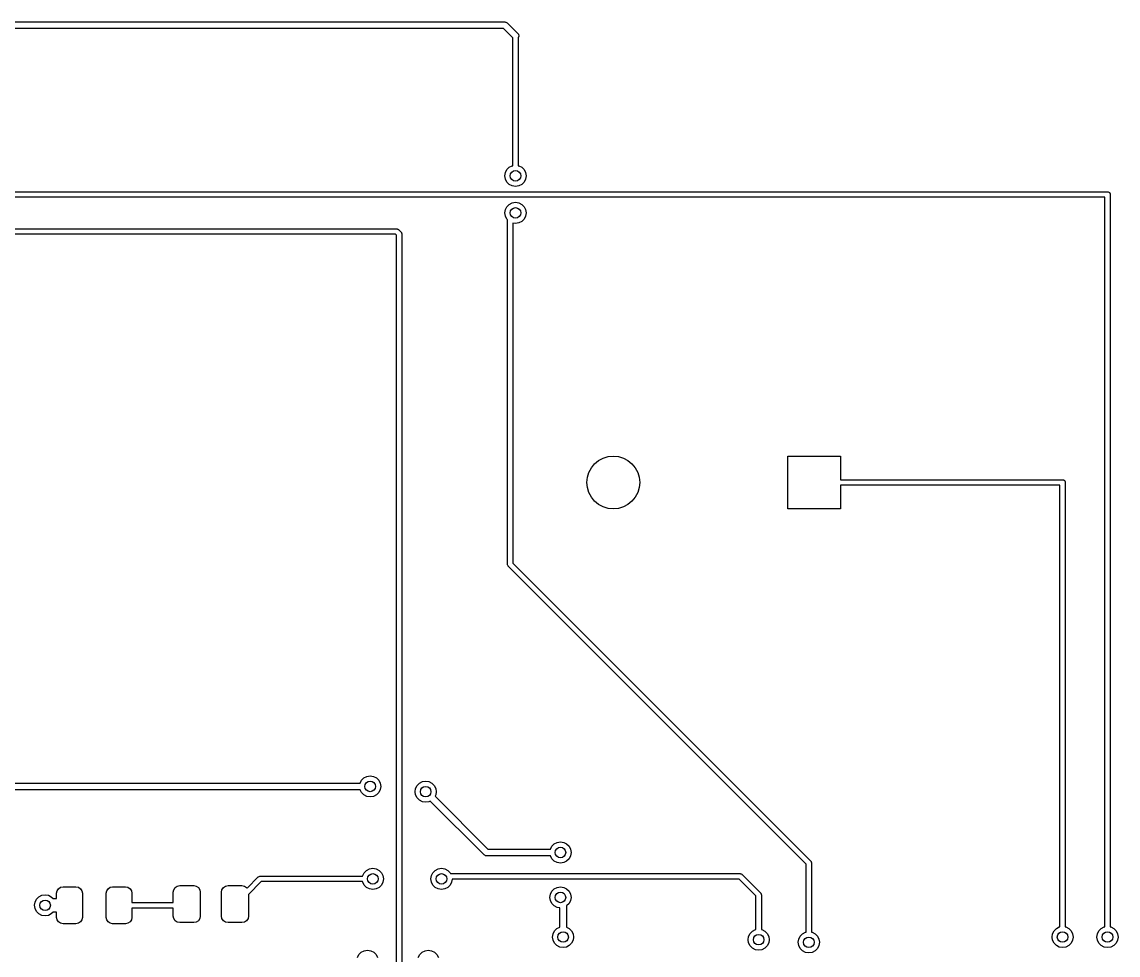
# Model space of a CAD drawing. Extents: x 98.9 to 195.6, y -145.3 to -49.1.
# Drawn here: x 153.32 to 194.8, y -84.38 to -49.08 of the extents above; entities that cross this region are included whole.
import ezdxf

# ---------------------------------------------------------------- set-up
doc = ezdxf.new("R2010")
doc.units = 0
doc.layers.add('BLACK', color=7, linetype='CONTINUOUS')

msp = doc.modelspace()

# ---------------------------------------------------------------- linework, layer by layer
at = {"layer": 'BLACK', "linetype": 'CONTINUOUS'}
for p, q in [((131.5, -49.075), (171.6, -49.075)), ((171.548, -49.325), (131.552, -49.325)), ((171.898, -49.6752), (171.548, -49.325)), ((171.6, -49.075), (171.622, -49.0782)), ((171.622, -49.0782), (171.627, -49.0779)), ((171.627, -49.0779), (171.629, -49.0792)), ((171.629, -49.0792), (171.635, -49.0801)), ((171.635, -49.0801), (171.661, -49.0968)), ((171.661, -49.0968), (171.688, -49.1116)), ((171.688, -49.1116), (172.088, -49.5116)), ((171.898, -54.515), (171.898, -49.6752)), ((172.088, -49.5116), (172.11, -49.5401)), ((172.125, -49.6089), (172.102, -49.6708)), ((172.102, -49.6708), (172.102, -54.515)), ((172.11, -49.5401), (172.125, -49.6089)), ((171.62, -54.7753), (171.676, -54.6638)), ((171.676, -54.6638), (171.765, -54.5753)), ((171.765, -54.5753), (171.876, -54.5185)), ((171.876, -54.5185), (171.898, -54.515)), ((172.102, -54.515), (172.124, -54.5185)), ((172.124, -54.5185), (172.235, -54.5753)), ((172.235, -54.5753), (172.324, -54.6638)), ((172.324, -54.6638), (172.38, -54.7753)), ((171.6, -54.8989), (171.62, -54.7753)), ((171.62, -55.0225), (171.6, -54.8989)), ((171.676, -55.134), (171.62, -55.0225)), ((171.765, -55.2225), (171.676, -55.134)), ((172.324, -55.134), (172.235, -55.2225)), ((172.38, -55.0225), (172.324, -55.134)), ((172.38, -54.7753), (172.4, -54.8989)), ((172.4, -54.8989), (172.38, -55.0225)), ((148.941, -55.4984), (194.4, -55.4984)), ((171.876, -55.2793), (171.765, -55.2225)), ((172, -55.2989), (171.876, -55.2793)), ((172.124, -55.2793), (172, -55.2989)), ((172.235, -55.2225), (172.124, -55.2793)), ((194.4, -55.4984), (194.415, -55.5034)), ((194.415, -55.5034), (194.431, -55.5034)), ((194.431, -55.5034), (194.444, -55.5128)), ((194.444, -55.5128), (194.46, -55.5178)), ((194.46, -55.5178), (194.469, -55.5308)), ((194.469, -55.5308), (194.482, -55.5403)), ((194.482, -55.5403), (194.487, -55.5556)), ((194.487, -55.5556), (194.497, -55.5686)), ((194.497, -55.5686), (194.497, -55.5847)), ((194.298, -55.7016), (149, -55.7016)), ((171.676, -56.066), (171.765, -55.9775)), ((171.765, -55.9775), (171.876, -55.9207)), ((171.876, -55.9207), (172, -55.9011)), ((172, -55.9011), (172.124, -55.9207)), ((172.124, -55.9207), (172.235, -55.9775)), ((172.235, -55.9775), (172.324, -56.066)), ((194.298, -83.3161), (194.298, -55.7016)), ((194.497, -55.5847), (194.502, -55.6)), ((194.502, -55.6), (194.502, -83.3161)), ((171.6, -56.3011), (171.62, -56.1775)), ((171.62, -56.4247), (171.6, -56.3011)), ((171.62, -56.1775), (171.676, -56.066)), ((172.324, -56.066), (172.38, -56.1775)), ((172.38, -56.1775), (172.4, -56.3011)), ((172.4, -56.3011), (172.38, -56.4247)), ((171.676, -56.5362), (171.62, -56.4247)), ((171.698, -56.5582), (171.676, -56.5362)), ((171.698, -69.6), (171.698, -56.5582)), ((172, -56.7011), (171.902, -56.6855)), ((171.902, -56.6855), (171.902, -69.5579)), ((172.124, -56.6815), (172, -56.7011)), ((172.235, -56.6247), (172.124, -56.6815)), ((172.324, -56.5362), (172.235, -56.6247)), ((172.38, -56.4247), (172.324, -56.5362)), ((146.452, -56.8984), (167.5, -56.8984)), ((167.458, -57.1016), (146.495, -57.1016)), ((167.498, -57.1421), (167.458, -57.1016)), ((167.498, -96.2579), (167.498, -57.1421)), ((167.5, -56.8984), (167.508, -56.9009)), ((167.508, -56.9009), (167.516, -56.8997)), ((167.516, -56.8997), (167.537, -56.9105)), ((167.537, -56.9105), (167.56, -56.9178)), ((167.56, -56.9178), (167.565, -56.9244)), ((167.565, -56.9244), (167.572, -56.9282)), ((167.572, -56.9282), (167.672, -57.0282)), ((167.672, -57.0282), (167.676, -57.0355)), ((167.676, -57.0355), (167.682, -57.0403)), ((167.682, -57.0403), (167.69, -57.0629)), ((167.69, -57.0629), (167.7, -57.0841)), ((167.7, -57.0841), (167.699, -57.0922)), ((167.699, -57.0922), (167.702, -57.1)), ((167.702, -57.1), (167.702, -96.3)), ((175.317, -65.5761), (175.505, -65.5192)), ((175.505, -65.5192), (175.7, -65.5)), ((175.7, -65.5), (175.895, -65.5192)), ((175.895, -65.5192), (176.083, -65.5761)), ((182.3, -67.5), (182.3, -65.5)), ((182.3, -65.5), (184.3, -65.5)), ((184.3, -65.5), (184.3, -66.3984)), ((174.776, -66.1173), (174.869, -65.9444)), ((174.869, -65.9444), (174.993, -65.7929)), ((174.993, -65.7929), (175.144, -65.6685)), ((175.144, -65.6685), (175.317, -65.5761)), ((176.083, -65.5761), (176.256, -65.6685)), ((176.256, -65.6685), (176.407, -65.7929)), ((176.407, -65.7929), (176.531, -65.9444)), ((176.531, -65.9444), (176.624, -66.1173)), ((174.7, -66.5), (174.719, -66.3049)), ((174.719, -66.3049), (174.776, -66.1173)), ((176.624, -66.1173), (176.681, -66.3049)), ((176.681, -66.3049), (176.7, -66.5)), ((174.719, -66.6951), (174.7, -66.5)), ((174.776, -66.8827), (174.719, -66.6951)), ((176.681, -66.6951), (176.624, -66.8827)), ((176.7, -66.5), (176.681, -66.6951)), ((184.3, -66.3984), (192.7, -66.3984)), ((192.598, -66.6016), (184.3, -66.6016)), ((184.3, -66.6016), (184.3, -67.5)), ((192.598, -83.3161), (192.598, -66.6016)), ((192.7, -66.3984), (192.715, -66.4034)), ((192.715, -66.4034), (192.731, -66.4034)), ((192.731, -66.4034), (192.744, -66.4128)), ((192.744, -66.4128), (192.76, -66.4178)), ((192.76, -66.4178), (192.769, -66.4308)), ((192.769, -66.4308), (192.782, -66.4403)), ((192.782, -66.4403), (192.787, -66.4556)), ((192.787, -66.4556), (192.797, -66.4686)), ((192.797, -66.4686), (192.797, -66.4847)), ((192.797, -66.4847), (192.802, -66.5)), ((192.802, -66.5), (192.802, -83.3161)), ((174.869, -67.0556), (174.776, -66.8827)), ((174.993, -67.2071), (174.869, -67.0556)), ((176.531, -67.0556), (176.407, -67.2071)), ((176.624, -66.8827), (176.531, -67.0556)), ((175.144, -67.3315), (174.993, -67.2071)), ((175.317, -67.4239), (175.144, -67.3315)), ((175.505, -67.4808), (175.317, -67.4239)), ((175.7, -67.5), (175.505, -67.4808)), ((175.895, -67.4808), (175.7, -67.5)), ((176.083, -67.4239), (175.895, -67.4808)), ((176.256, -67.3315), (176.083, -67.4239)), ((176.407, -67.2071), (176.256, -67.3315)), ((184.3, -67.5), (182.3, -67.5)), ((171.701, -69.6078), (171.698, -69.6)), ((171.7, -69.6159), (171.701, -69.6078)), ((171.71, -69.6371), (171.7, -69.6159)), ((171.718, -69.6597), (171.71, -69.6371)), ((171.724, -69.6645), (171.718, -69.6597)), ((171.728, -69.6718), (171.724, -69.6645)), ((182.998, -80.9421), (171.728, -69.6718)), ((171.902, -69.5579), (183.172, -80.8282)), ((152.14, -77.873), (166.121, -77.873)), ((166.121, -77.873), (166.176, -77.7649)), ((166.176, -77.7649), (166.265, -77.6764)), ((166.265, -77.6764), (166.376, -77.6196)), ((166.376, -77.6196), (166.5, -77.6)), ((166.5, -77.6), (166.624, -77.6196)), ((166.624, -77.6196), (166.735, -77.6764)), ((166.735, -77.6764), (166.824, -77.7649)), ((166.824, -77.7649), (166.88, -77.8764)), ((166.88, -77.8764), (166.9, -78)), ((168.22, -78.0764), (168.276, -77.9649)), ((168.276, -77.9649), (168.365, -77.8764)), ((168.365, -77.8764), (168.476, -77.8196)), ((168.476, -77.8196), (168.6, -77.8)), ((168.6, -77.8), (168.724, -77.8196)), ((168.724, -77.8196), (168.835, -77.8764)), ((168.835, -77.8764), (168.924, -77.9649)), ((168.924, -77.9649), (168.98, -78.0764)), ((166.121, -78.127), (152.088, -78.127)), ((166.176, -78.2351), (166.121, -78.127)), ((166.265, -78.3236), (166.176, -78.2351)), ((166.376, -78.3804), (166.265, -78.3236)), ((166.5, -78.4), (166.376, -78.3804)), ((166.624, -78.3804), (166.5, -78.4)), ((166.735, -78.3236), (166.624, -78.3804)), ((166.824, -78.2351), (166.735, -78.3236)), ((166.88, -78.1236), (166.824, -78.2351)), ((166.9, -78), (166.88, -78.1236)), ((168.2, -78.2), (168.22, -78.0764)), ((168.22, -78.3236), (168.2, -78.2)), ((168.276, -78.4351), (168.22, -78.3236)), ((168.98, -78.3236), (168.954, -78.3748)), ((168.954, -78.3748), (170.953, -80.373)), ((168.98, -78.0764), (169, -78.2)), ((169, -78.2), (168.98, -78.3236)), ((168.365, -78.5236), (168.276, -78.4351)), ((168.476, -78.5804), (168.365, -78.5236)), ((168.6, -78.6), (168.476, -78.5804)), ((168.724, -78.5804), (168.6, -78.6)), ((168.775, -78.5544), (168.724, -78.5804)), ((170.81, -80.5898), (168.775, -78.5544)), ((170.953, -80.373), (173.321, -80.373)), ((173.321, -80.373), (173.376, -80.2649)), ((173.376, -80.2649), (173.465, -80.1764)), ((173.465, -80.1764), (173.576, -80.1196)), ((173.576, -80.1196), (173.7, -80.1)), ((173.7, -80.1), (173.824, -80.1196)), ((173.824, -80.1196), (173.935, -80.1764)), ((173.935, -80.1764), (174.024, -80.2649)), ((174.024, -80.2649), (174.08, -80.3764)), ((174.08, -80.3764), (174.1, -80.5)), ((170.838, -80.6049), (170.81, -80.5898)), ((170.864, -80.6219), (170.838, -80.6049)), ((170.871, -80.6228), (170.864, -80.6219)), ((170.873, -80.6241), (170.871, -80.6228)), ((170.878, -80.6238), (170.873, -80.6241)), ((170.9, -80.627), (170.878, -80.6238)), ((173.321, -80.627), (170.9, -80.627)), ((173.376, -80.7351), (173.321, -80.627)), ((173.465, -80.8236), (173.376, -80.7351)), ((173.576, -80.8804), (173.465, -80.8236)), ((173.935, -80.8236), (173.824, -80.8804)), ((174.024, -80.7351), (173.935, -80.8236)), ((174.08, -80.6236), (174.024, -80.7351)), ((174.1, -80.5), (174.08, -80.6236)), ((183.172, -80.8282), (183.176, -80.8355)), ((183.176, -80.8355), (183.182, -80.8403)), ((183.182, -80.8403), (183.19, -80.8629)), ((183.19, -80.8629), (183.2, -80.8841)), ((166.22, -81.3764), (166.276, -81.2649)), ((166.276, -81.2649), (166.365, -81.1764)), ((166.365, -81.1764), (166.476, -81.1196)), ((166.476, -81.1196), (166.6, -81.1)), ((166.6, -81.1), (166.724, -81.1196)), ((166.724, -81.1196), (166.835, -81.1764)), ((166.835, -81.1764), (166.924, -81.2649)), ((166.924, -81.2649), (166.98, -81.3764)), ((168.82, -81.3764), (168.876, -81.2649)), ((168.876, -81.2649), (168.965, -81.1764)), ((168.965, -81.1764), (169.076, -81.1196)), ((169.076, -81.1196), (169.2, -81.1)), ((169.2, -81.1), (169.324, -81.1196)), ((169.324, -81.1196), (169.435, -81.1764)), ((169.435, -81.1764), (169.524, -81.2649)), ((169.524, -81.2649), (169.542, -81.3016)), ((173.7, -80.9), (173.576, -80.8804)), ((173.824, -80.8804), (173.7, -80.9)), ((182.998, -83.515), (182.998, -80.9421)), ((183.2, -80.8841), (183.199, -80.8922)), ((183.199, -80.8922), (183.202, -80.9)), ((183.202, -80.9), (183.202, -83.515)), ((161.842, -81.8545), (162.268, -81.4282)), ((162.382, -81.6016), (161.897, -82.0862)), ((162.268, -81.4282), (162.275, -81.4244)), ((162.275, -81.4244), (162.28, -81.4178)), ((162.28, -81.4178), (162.303, -81.4105)), ((162.303, -81.4105), (162.324, -81.3997)), ((162.324, -81.3997), (162.332, -81.4009)), ((162.332, -81.4009), (162.34, -81.3984)), ((162.34, -81.3984), (166.216, -81.3984)), ((166.216, -81.6016), (162.382, -81.6016)), ((166.216, -81.3984), (166.22, -81.3764)), ((166.22, -81.6236), (166.216, -81.6016)), ((166.276, -81.7351), (166.22, -81.6236)), ((166.98, -81.6236), (166.924, -81.7351)), ((166.98, -81.3764), (167, -81.5)), ((167, -81.5), (166.98, -81.6236)), ((168.8, -81.5), (168.82, -81.3764)), ((168.82, -81.6236), (168.8, -81.5)), ((168.876, -81.7351), (168.82, -81.6236)), ((169.58, -81.6236), (169.524, -81.7351)), ((169.542, -81.3016), (180.503, -81.3016)), ((169.599, -81.5048), (169.58, -81.6236)), ((180.461, -81.5048), (169.599, -81.5048)), ((181.098, -82.1421), (180.461, -81.5048)), ((180.503, -81.3016), (180.511, -81.3041)), ((180.511, -81.3041), (180.519, -81.3029)), ((180.519, -81.3029), (180.54, -81.3137)), ((180.54, -81.3137), (180.563, -81.321)), ((180.563, -81.321), (180.568, -81.3276)), ((180.568, -81.3276), (180.575, -81.3314)), ((180.575, -81.3314), (181.272, -82.0282)), ((153.965, -82.1764), (154.076, -82.1196)), ((154.076, -82.1196), (154.2, -82.1)), ((154.2, -82.1), (154.324, -82.1196)), ((154.324, -82.1196), (154.435, -82.1764)), ((154.637, -82.0438), (154.656, -81.9505)), ((154.637, -82.246), (154.637, -82.0438)), ((154.656, -81.9505), (154.709, -81.8714)), ((154.709, -81.8714), (154.788, -81.8186)), ((154.788, -81.8186), (154.881, -81.8)), ((154.881, -81.8), (155.369, -81.8)), ((155.369, -81.8), (155.462, -81.8186)), ((155.462, -81.8186), (155.541, -81.8714)), ((155.541, -81.8714), (155.594, -81.9505)), ((155.594, -81.9505), (155.612, -82.0438)), ((155.612, -82.0438), (155.612, -82.9562)), ((156.512, -82.0438), (156.531, -81.9505)), ((156.512, -82.9562), (156.512, -82.0438)), ((156.531, -81.9505), (156.584, -81.8714)), ((156.584, -81.8714), (156.663, -81.8186)), ((156.663, -81.8186), (156.756, -81.8)), ((156.756, -81.8), (157.244, -81.8)), ((157.244, -81.8), (157.337, -81.8186)), ((157.337, -81.8186), (157.416, -81.8714)), ((157.416, -81.8714), (157.469, -81.9505)), ((157.469, -81.9505), (157.487, -82.0438)), ((157.487, -82.0438), (157.487, -82.3984)), ((159.047, -82.005), (159.067, -81.9093)), ((159.047, -82.3984), (159.047, -82.005)), ((159.067, -81.9093), (159.121, -81.8282)), ((159.121, -81.8282), (159.202, -81.774)), ((159.202, -81.774), (159.297, -81.755)), ((159.297, -81.755), (159.822, -81.755)), ((159.822, -81.755), (159.918, -81.774)), ((159.918, -81.774), (159.999, -81.8282)), ((159.999, -81.8282), (160.053, -81.9093)), ((160.053, -81.9093), (160.072, -82.005)), ((160.072, -82.005), (160.072, -82.905)), ((160.873, -82.005), (160.892, -81.9093)), ((160.873, -82.905), (160.873, -82.005)), ((160.892, -81.9093), (160.946, -81.8282)), ((160.946, -81.8282), (161.027, -81.774)), ((161.027, -81.774), (161.123, -81.755)), ((161.123, -81.755), (161.647, -81.755)), ((161.647, -81.755), (161.743, -81.774)), ((161.743, -81.774), (161.824, -81.8282)), ((161.824, -81.8282), (161.842, -81.8545)), ((161.897, -82.0862), (161.897, -82.905)), ((166.365, -81.8236), (166.276, -81.7351)), ((166.476, -81.8804), (166.365, -81.8236)), ((166.6, -81.9), (166.476, -81.8804)), ((166.724, -81.8804), (166.6, -81.9)), ((166.835, -81.8236), (166.724, -81.8804)), ((166.924, -81.7351), (166.835, -81.8236)), ((168.965, -81.8236), (168.876, -81.7351)), ((169.076, -81.8804), (168.965, -81.8236)), ((169.2, -81.9), (169.076, -81.8804)), ((169.324, -81.8804), (169.2, -81.9)), ((169.435, -81.8236), (169.324, -81.8804)), ((169.524, -81.7351), (169.435, -81.8236)), ((173.3, -82.2), (173.32, -82.0764)), ((173.32, -82.0764), (173.376, -81.9649)), ((173.376, -81.9649), (173.465, -81.8764)), ((173.465, -81.8764), (173.576, -81.8196)), ((173.576, -81.8196), (173.7, -81.8)), ((173.7, -81.8), (173.824, -81.8196)), ((173.824, -81.8196), (173.935, -81.8764)), ((173.935, -81.8764), (174.024, -81.9649)), ((174.024, -81.9649), (174.08, -82.0764)), ((174.08, -82.0764), (174.1, -82.2)), ((181.272, -82.0282), (181.276, -82.0355)), ((181.276, -82.0355), (181.282, -82.0403)), ((181.282, -82.0403), (181.29, -82.0629)), ((181.29, -82.0629), (181.3, -82.0841)), ((181.3, -82.0841), (181.299, -82.0922)), ((181.299, -82.0922), (181.302, -82.1)), ((181.302, -82.1), (181.302, -83.4161)), ((153.8, -82.5), (153.82, -82.3764)), ((153.82, -82.6236), (153.8, -82.5)), ((153.82, -82.3764), (153.876, -82.2649)), ((153.876, -82.2649), (153.965, -82.1764)), ((154.435, -82.1764), (154.505, -82.246)), ((154.505, -82.246), (154.637, -82.246)), ((157.487, -82.3984), (159.047, -82.3984)), ((173.32, -82.3236), (173.3, -82.2)), ((173.376, -82.4351), (173.32, -82.3236)), ((173.465, -82.5236), (173.376, -82.4351)), ((173.576, -82.5804), (173.465, -82.5236)), ((173.935, -82.5236), (173.927, -82.5277)), ((173.927, -82.5277), (173.927, -83.3213)), ((174.024, -82.4351), (173.935, -82.5236)), ((174.08, -82.3236), (174.024, -82.4351)), ((174.1, -82.2), (174.08, -82.3236)), ((181.098, -83.4161), (181.098, -82.1421)), ((153.876, -82.7351), (153.82, -82.6236)), ((153.965, -82.8236), (153.876, -82.7351)), ((154.076, -82.8804), (153.965, -82.8236)), ((154.2, -82.9), (154.076, -82.8804)), ((154.324, -82.8804), (154.2, -82.9)), ((154.435, -82.8236), (154.324, -82.8804)), ((154.505, -82.754), (154.435, -82.8236)), ((154.637, -82.754), (154.505, -82.754)), ((154.637, -82.9562), (154.637, -82.754)), ((159.047, -82.6016), (157.487, -82.6016)), ((157.487, -82.6016), (157.487, -82.9562)), ((159.047, -82.905), (159.047, -82.6016)), ((159.067, -83.0007), (159.047, -82.905)), ((160.072, -82.905), (160.053, -83.0007)), ((160.892, -83.0007), (160.873, -82.905)), ((161.897, -82.905), (161.878, -83.0007)), ((173.673, -82.5957), (173.576, -82.5804)), ((173.673, -83.3213), (173.673, -82.5957)), ((154.656, -83.0495), (154.637, -82.9562)), ((154.709, -83.1286), (154.656, -83.0495)), ((154.788, -83.1814), (154.709, -83.1286)), ((154.881, -83.2), (154.788, -83.1814)), ((155.369, -83.2), (154.881, -83.2)), ((155.462, -83.1814), (155.369, -83.2)), ((155.541, -83.1286), (155.462, -83.1814)), ((155.594, -83.0495), (155.541, -83.1286)), ((155.612, -82.9562), (155.594, -83.0495)), ((156.531, -83.0495), (156.512, -82.9562)), ((156.584, -83.1286), (156.531, -83.0495)), ((156.663, -83.1814), (156.584, -83.1286)), ((156.756, -83.2), (156.663, -83.1814)), ((157.244, -83.2), (156.756, -83.2)), ((157.337, -83.1814), (157.244, -83.2)), ((157.416, -83.1286), (157.337, -83.1814)), ((157.469, -83.0495), (157.416, -83.1286)), ((157.487, -82.9562), (157.469, -83.0495)), ((159.121, -83.0818), (159.067, -83.0007)), ((159.202, -83.136), (159.121, -83.0818)), ((159.297, -83.155), (159.202, -83.136)), ((159.822, -83.155), (159.297, -83.155)), ((159.918, -83.136), (159.822, -83.155)), ((159.999, -83.0818), (159.918, -83.136)), ((160.053, -83.0007), (159.999, -83.0818)), ((160.946, -83.0818), (160.892, -83.0007)), ((161.027, -83.136), (160.946, -83.0818)), ((161.123, -83.155), (161.027, -83.136)), ((161.647, -83.155), (161.123, -83.155)), ((161.743, -83.136), (161.647, -83.155)), ((161.824, -83.0818), (161.743, -83.136)), ((161.878, -83.0007), (161.824, -83.0818)), ((173.565, -83.3764), (173.673, -83.3213)), ((173.927, -83.3213), (174.035, -83.3764)), ((192.465, -83.3764), (192.576, -83.3196)), ((192.576, -83.3196), (192.598, -83.3161)), ((192.802, -83.3161), (192.824, -83.3196)), ((192.824, -83.3196), (192.935, -83.3764)), ((194.165, -83.3764), (194.276, -83.3196)), ((194.276, -83.3196), (194.298, -83.3161)), ((194.502, -83.3161), (194.524, -83.3196)), ((194.524, -83.3196), (194.635, -83.3764)), ((173.4, -83.7), (173.42, -83.5764)), ((173.42, -83.8236), (173.4, -83.7)), ((173.42, -83.5764), (173.476, -83.4649)), ((173.476, -83.4649), (173.565, -83.3764)), ((174.035, -83.3764), (174.124, -83.4649)), ((174.124, -83.4649), (174.18, -83.5764)), ((174.18, -83.5764), (174.2, -83.7)), ((174.2, -83.7), (174.18, -83.8236)), ((180.8, -83.8), (180.82, -83.6764)), ((180.82, -83.6764), (180.876, -83.5649)), ((180.876, -83.5649), (180.965, -83.4764)), ((180.965, -83.4764), (181.076, -83.4196)), ((181.076, -83.4196), (181.098, -83.4161)), ((181.302, -83.4161), (181.324, -83.4196)), ((181.324, -83.4196), (181.435, -83.4764)), ((181.435, -83.4764), (181.524, -83.5649)), ((181.524, -83.5649), (181.58, -83.6764)), ((181.58, -83.6764), (181.6, -83.8)), ((182.7, -83.8989), (182.72, -83.7753)), ((182.72, -83.7753), (182.776, -83.6638)), ((182.776, -83.6638), (182.865, -83.5753)), ((182.865, -83.5753), (182.976, -83.5185)), ((182.976, -83.5185), (182.998, -83.515)), ((183.202, -83.515), (183.224, -83.5185)), ((183.224, -83.5185), (183.335, -83.5753)), ((183.335, -83.5753), (183.424, -83.6638)), ((183.424, -83.6638), (183.48, -83.7753)), ((183.48, -83.7753), (183.5, -83.8989)), ((192.3, -83.7), (192.32, -83.5764)), ((192.32, -83.8236), (192.3, -83.7)), ((192.32, -83.5764), (192.376, -83.4649)), ((192.376, -83.4649), (192.465, -83.3764)), ((192.935, -83.3764), (193.024, -83.4649)), ((193.024, -83.4649), (193.08, -83.5764)), ((193.08, -83.5764), (193.1, -83.7)), ((193.1, -83.7), (193.08, -83.8236)), ((194, -83.7), (194.02, -83.5764)), ((194.02, -83.8236), (194, -83.7)), ((194.02, -83.5764), (194.076, -83.4649)), ((194.076, -83.4649), (194.165, -83.3764)), ((194.635, -83.3764), (194.724, -83.4649)), ((194.724, -83.4649), (194.78, -83.5764)), ((194.78, -83.5764), (194.8, -83.7)), ((194.8, -83.7), (194.78, -83.8236)), ((173.476, -83.9351), (173.42, -83.8236)), ((173.565, -84.0236), (173.476, -83.9351)), ((173.676, -84.0804), (173.565, -84.0236)), ((173.8, -84.1), (173.676, -84.0804)), ((173.924, -84.0804), (173.8, -84.1)), ((174.035, -84.0236), (173.924, -84.0804)), ((174.124, -83.9351), (174.035, -84.0236)), ((174.18, -83.8236), (174.124, -83.9351)), ((180.82, -83.9236), (180.8, -83.8)), ((180.876, -84.0351), (180.82, -83.9236)), ((180.965, -84.1236), (180.876, -84.0351)), ((181.076, -84.1804), (180.965, -84.1236)), ((181.2, -84.2), (181.076, -84.1804)), ((181.324, -84.1804), (181.2, -84.2)), ((181.435, -84.1236), (181.324, -84.1804)), ((181.524, -84.0351), (181.435, -84.1236)), ((181.58, -83.9236), (181.524, -84.0351)), ((181.6, -83.8), (181.58, -83.9236)), ((182.72, -84.0225), (182.7, -83.8989)), ((182.776, -84.134), (182.72, -84.0225)), ((182.865, -84.2225), (182.776, -84.134)), ((183.424, -84.134), (183.335, -84.2225)), ((183.48, -84.0225), (183.424, -84.134)), ((183.5, -83.8989), (183.48, -84.0225)), ((192.376, -83.9351), (192.32, -83.8236)), ((192.465, -84.0236), (192.376, -83.9351)), ((192.576, -84.0804), (192.465, -84.0236)), ((192.7, -84.1), (192.576, -84.0804)), ((192.824, -84.0804), (192.7, -84.1)), ((192.935, -84.0236), (192.824, -84.0804)), ((193.024, -83.9351), (192.935, -84.0236)), ((193.08, -83.8236), (193.024, -83.9351)), ((194.076, -83.9351), (194.02, -83.8236)), ((194.165, -84.0236), (194.076, -83.9351)), ((194.276, -84.0804), (194.165, -84.0236)), ((194.4, -84.1), (194.276, -84.0804)), ((194.524, -84.0804), (194.4, -84.1)), ((194.635, -84.0236), (194.524, -84.0804)), ((194.724, -83.9351), (194.635, -84.0236)), ((194.78, -83.8236), (194.724, -83.9351)), ((166.02, -84.4764), (166.076, -84.3649)), ((166.076, -84.3649), (166.165, -84.2764)), ((166.165, -84.2764), (166.276, -84.2196)), ((166.276, -84.2196), (166.4, -84.2)), ((166.4, -84.2), (166.524, -84.2196)), ((166.524, -84.2196), (166.635, -84.2764)), ((166.635, -84.2764), (166.724, -84.3649)), ((166.724, -84.3649), (166.78, -84.4764)), ((168.32, -84.4764), (168.376, -84.3649)), ((168.376, -84.3649), (168.465, -84.2764)), ((168.465, -84.2764), (168.576, -84.2196)), ((168.576, -84.2196), (168.7, -84.2)), ((168.7, -84.2), (168.824, -84.2196)), ((168.824, -84.2196), (168.935, -84.2764)), ((168.935, -84.2764), (169.024, -84.3649)), ((169.024, -84.3649), (169.08, -84.4764)), ((182.976, -84.2793), (182.865, -84.2225)), ((183.1, -84.2989), (182.976, -84.2793)), ((183.224, -84.2793), (183.1, -84.2989)), ((183.335, -84.2225), (183.224, -84.2793))]:
    msp.add_line(p, q, dxfattribs=at)
at = {"layer": 'BLACK'}
for centre in [(172, -54.8989), (172, -56.3011), (166.5, -78), (168.6, -78.2), (173.7, -80.5), (166.6, -81.5), (169.2, -81.5), (173.7, -82.2), (154.2, -82.5), (173.8, -83.7), (181.2, -83.8), (183.1, -83.8989), (192.7, -83.7), (194.4, -83.7)]:
    msp.add_circle(centre, 0.2, dxfattribs=at)

doc.saveas('drawing.dxf')
